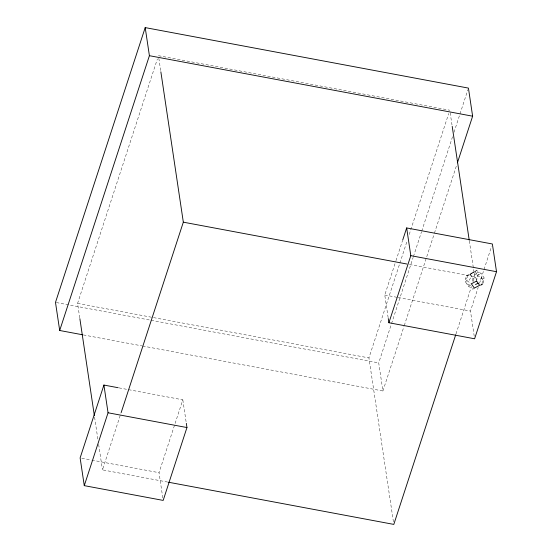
<?xml version="1.0" encoding="UTF-8"?>
<svg xmlns="http://www.w3.org/2000/svg" width="552" height="552" viewBox="0 0 552 552"><rect width="100%" height="100%" fill="white"/><g stroke="black" fill="none" stroke-linecap="round" stroke-linejoin="round"><path stroke-width="0.41" stroke-dasharray="2.76 2.07" d="M474.334 288.068L472.843 289.213L468.372 286.088L465.391 281.817L466.185 275.959L476.714 270.494L481.185 273.619L484.159 277.891L483.366 283.749L480.371 285.681M465.391 281.817L466.888 280.664L467.682 274.806M472.588 281.154L472.926 278.65L469.952 274.372L466.185 275.959M476.624 281.058L477.418 275.2L481.185 273.619M481.875 284.901L482.662 279.043L484.159 277.891M79.736 317.828L77.577 303.386L157.375 58.96M167.677 482.075L102.458 469.869L120.874 413.462M162.792 497.89L159.024 472.684L182.815 399.82L128.257 389.608M388.153 317.704L384.765 295.023L395.715 261.482M395.977 260.661L402.387 241.031M393.431 521.854L368.929 357.917L399.62 263.904M399.889 263.09L407.362 240.203M409.232 234.476L448.728 113.491M142.609 346.014L382.916 390.988L378.713 362.892L391.264 324.459M391.534 323.638L413.158 257.391M413.427 256.577L421.438 232.04M421.707 231.219L452.674 136.351M454.013 132.259L467.896 89.734M382.916 390.988L404.009 326.377M404.278 325.563L434.182 233.965M434.445 233.144L456.877 164.448M455.993 333.925L471.477 286.516M473.078 281.61L474.679 276.704L469.345 241.031M474.237 336.265L470.47 311.059L478.211 287.337M479.55 283.252L491.563 246.433M469.159 280.23L471.442 276.511M480.392 279.478L482.676 275.758M465.791 278.884L466.537 278.311M469.952 274.372L476.714 270.494M482.269 281.968L483.014 281.396M474.071 275.144L476.707 273.778L479.688 274.765M472.926 278.65L478.191 275.917L482.662 279.043M477.066 272.847L478.95 272.053M468.372 286.088L471.38 284.818M480.357 285.018L483.366 283.749M471.449 273.226L472.588 273.005M158.445 55.69L449.797 110.221M409.46 264.498L474.679 276.704M384.765 295.023L397.364 297.376M398.206 297.535L470.47 311.059M77.577 303.386L368.929 357.917M56.338 302.551L150.261 320.132M151.103 320.291L378.713 362.892M83.38 334.926L141.767 345.856M119.018 387.883L127.415 389.45M81.806 458.229L91.039 459.961M91.873 460.12L159.024 472.684M466.882 283.949L469.862 284.942M472.947 272.074L477.418 275.2M466.888 280.664L471.36 283.79M475.217 271.639L478.191 275.917M475.562 277.283L476.79 280.278M470.311 273.44L472.153 277.932M450.177 112.767L452.081 125.511M158.824 58.236L160.729 70.98M182.815 399.82L186.328 423.343M94.592 417.202L98.014 440.137M98.649 444.388L102.458 469.869"/><path stroke-width="0.83" d="M457.408 162.812L472.629 116.196L468.434 88.099L145.204 27.6L55.49 302.392L59.692 330.489L82.538 334.767M59.692 330.489L149.406 55.697L145.204 27.6M118.183 387.725L103.914 385.054L80.123 457.918L84.27 485.643L163.171 500.409L186.955 427.545L186.328 423.343M84.27 485.643L108.054 412.779L103.914 385.054M121.143 412.648L183.326 222.173L160.86 71.829M402.656 240.21L406.665 227.941L492.37 243.984L496.51 271.708L474.61 338.783L388.905 322.748L388.277 318.545M388.905 322.748L410.805 255.666L406.665 227.941M455.724 334.747L393.811 524.4L168.526 482.234M475.479 284.563L478.115 283.197M149.406 55.697L472.629 116.196M410.805 255.666L496.51 271.708M183.326 222.173L406.921 264.022M108.054 412.779L186.955 427.545M452.205 126.36L469.221 240.182M79.867 318.676L94.337 415.504M476.624 281.058L471.36 283.79L474.334 288.068L479.598 285.336L476.624 281.058"/></g></svg>
